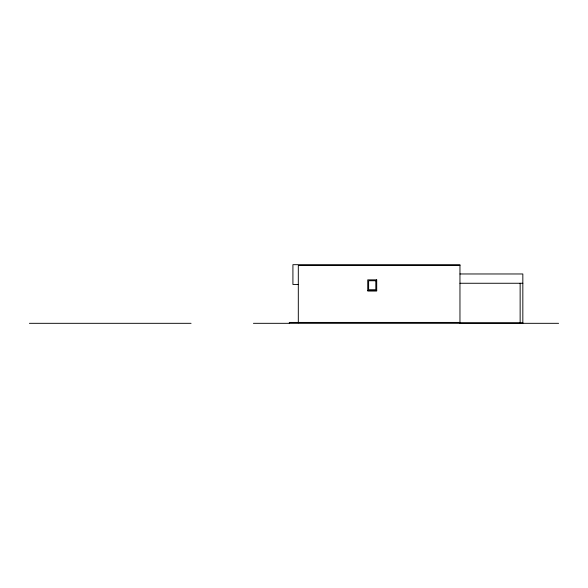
<?xml version="1.0" encoding="UTF-8"?>
<svg xmlns="http://www.w3.org/2000/svg" width="588" height="588" viewBox="0 0 588 588"><rect width="100%" height="100%" fill="white"/><g stroke="black" fill="none" stroke-linecap="round" stroke-linejoin="round"><path stroke-width="0.88" d="M459.963 265.482L298.307 265.482L298.307 322.783M459.963 273.971L522.835 273.971L522.835 323.319M459.963 283.262L522.835 283.262M298.425 284.467L292.92 284.467L292.92 264.681L459.963 264.681L459.963 323.319M367.728 290.626L376.71 290.626M459.963 322.422L289.325 322.422L289.325 323.319M459.963 322.783L522.835 322.783M29.4 323.319L191.063 323.319M253.421 323.319L558.6 323.319M520.137 283.262L520.137 322.783M376.71 279.851L367.728 279.851L367.728 290.986L376.71 290.986L376.71 279.851M375.813 280.748L368.632 280.748L368.632 289.73L375.813 289.73L375.813 280.748"/></g></svg>
